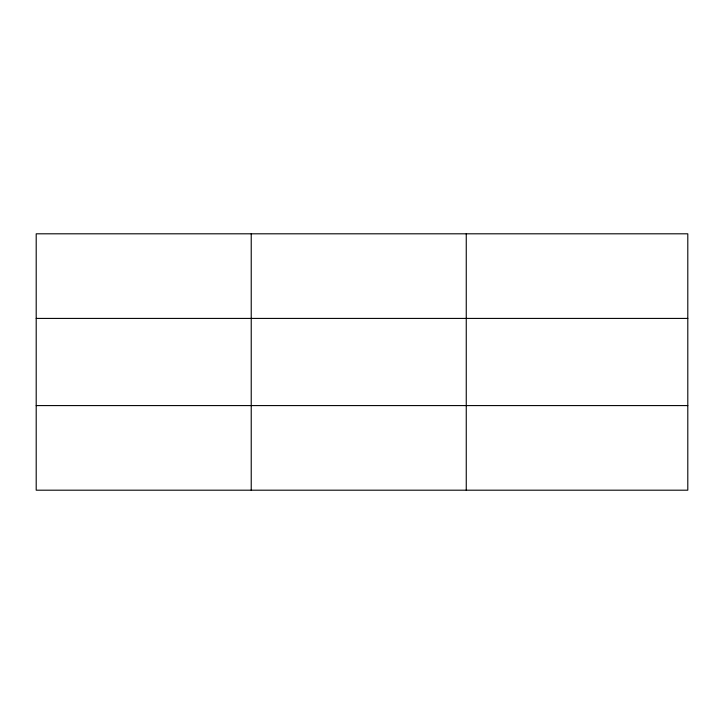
<?xml version="1.0" encoding="UTF-8"?>
<svg xmlns="http://www.w3.org/2000/svg" width="724" height="724" viewBox="0 0 724 724"><rect width="100%" height="100%" fill="white"/><g stroke="black" fill="none" stroke-linecap="round" stroke-linejoin="round"><path stroke-width="1.09" d="M251.228 233.807L251.228 490.193M466.256 233.807L466.256 490.193M687.8 405.585L687.8 490.193L36.2 490.193L36.2 233.807L687.8 233.807L687.8 405.585L36.2 405.585M36.2 318.415L687.8 318.415"/></g></svg>
